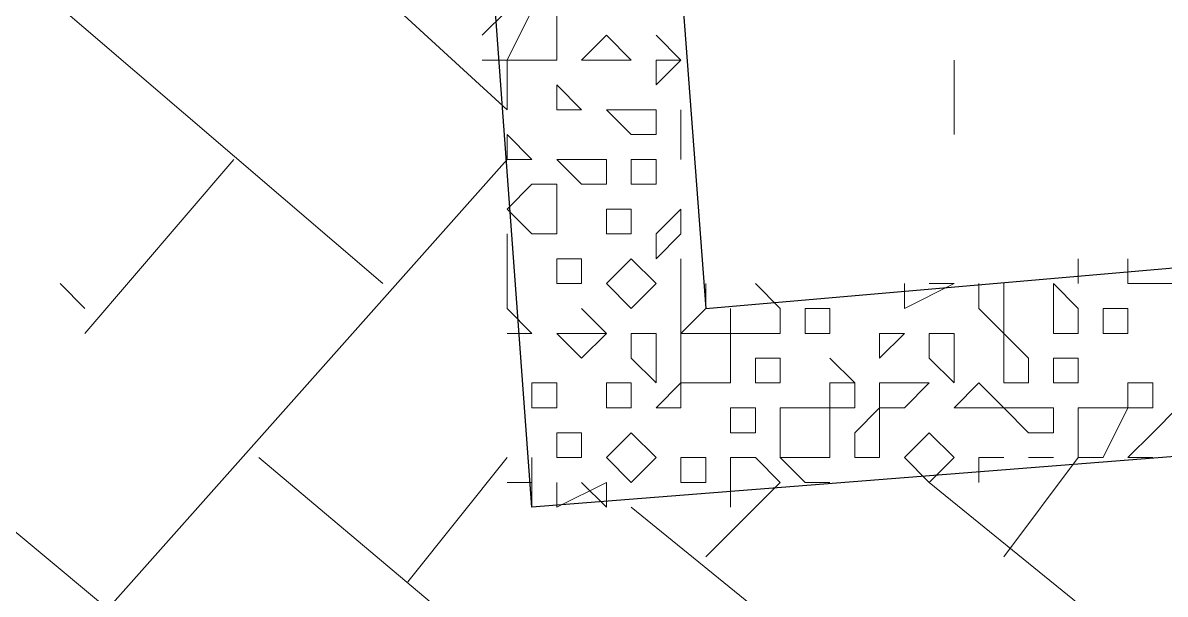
# Model space of a CAD drawing. Header units: millimetres. Extents: x 2928 to 3112, y 1220 to 1280.
# Drawn here: x 3002.1005 to 3002.2539, y 1262.3389 to 1262.4156 of the extents above; entities that cross this region are included whole.
import ezdxf

# ---------------------------------------------------------------- set-up
doc = ezdxf.new("R2010")
doc.units = ezdxf.units.MM

msp = doc.modelspace()

# ---------------------------------------------------------------- linework, layer by layer
at = {"color": 7, "linetype": 'Continuous', "lineweight": -2, "true_color": 0x000007}
for points in [[(3002.16885, 1262.35059), (3002.15219, 1262.57726), (3002.27885, 1262.58726), (3002.29552, 1262.36059)], [(3002.19219, 1262.37726), (3002.26885, 1262.38392), (3002.25552, 1262.55726), (3002.17885, 1262.55393)]]:
    msp.add_lwpolyline(points, close=True, dxfattribs=at)
at = {"color": 9, "linetype": 'Continuous', "lineweight": 5, "true_color": 0xbababa}
for points in [[(3002.12552, 1262.44059), (3002.16552, 1262.40392), (3002.16552, 1262.40392)], [(3002.10219, 1262.42059), (3002.14885, 1262.38059), (3002.14885, 1262.38059)], [(3002.16219, 1262.41392), (3002.16552, 1262.41726), (3002.16552, 1262.41726)], [(3002.16552, 1262.41059), (3002.16885, 1262.41726), (3002.16885, 1262.41726)], [(3002.17219, 1262.41726), (3002.17219, 1262.41392), (3002.17219, 1262.41392)], [(3002.17219, 1262.41059), (3002.17219, 1262.41392), (3002.17219, 1262.41392)], [(3002.17552, 1262.41059), (3002.17885, 1262.41392), (3002.17885, 1262.41392)], [(3002.17885, 1262.41392), (3002.18219, 1262.41059), (3002.18219, 1262.41059)], [(3002.18885, 1262.41059), (3002.18552, 1262.41392), (3002.18552, 1262.41392)], [(3002.16552, 1262.41059), (3002.16219, 1262.41059), (3002.16219, 1262.41059)], [(3002.16552, 1262.41059), (3002.16885, 1262.41059), (3002.16885, 1262.41059)], [(3002.16552, 1262.41059), (3002.16552, 1262.40726), (3002.16552, 1262.40726)], [(3002.16885, 1262.41059), (3002.17219, 1262.41059), (3002.17219, 1262.41059)], [(3002.17552, 1262.41059), (3002.17885, 1262.41059), (3002.17885, 1262.41059)], [(3002.17885, 1262.41059), (3002.18219, 1262.41059), (3002.18219, 1262.41059)], [(3002.18552, 1262.41059), (3002.18552, 1262.40726), (3002.18552, 1262.40726)], [(3002.18552, 1262.41059), (3002.18885, 1262.41059), (3002.18885, 1262.41059)], [(3002.18552, 1262.40726), (3002.18885, 1262.41059), (3002.18885, 1262.41059)], [(3002.16552, 1262.40392), (3002.16552, 1262.40726), (3002.16552, 1262.40726)], [(3002.17219, 1262.40726), (3002.17552, 1262.40392), (3002.17552, 1262.40392)], [(3002.17219, 1262.40392), (3002.17219, 1262.40726), (3002.17219, 1262.40726)], [(3002.17219, 1262.40392), (3002.17552, 1262.40392), (3002.17552, 1262.40392)], [(3002.17885, 1262.40392), (3002.18219, 1262.40059), (3002.18219, 1262.40059)], [(3002.17885, 1262.40392), (3002.18219, 1262.40392), (3002.18219, 1262.40392)], [(3002.18219, 1262.40392), (3002.18552, 1262.40392), (3002.18552, 1262.40392)], [(3002.18552, 1262.40059), (3002.18552, 1262.40392), (3002.18552, 1262.40392)], [(3002.18885, 1262.40059), (3002.18885, 1262.40392), (3002.18885, 1262.40392)], [(3002.16552, 1262.40059), (3002.16885, 1262.39726), (3002.16885, 1262.39726)], [(3002.16552, 1262.39726), (3002.16552, 1262.40059), (3002.16552, 1262.40059)], [(3002.18219, 1262.40059), (3002.18552, 1262.40059), (3002.18552, 1262.40059)], [(3002.18885, 1262.40059), (3002.18885, 1262.39726), (3002.18885, 1262.39726)], [(3002.18885, 1262.39726), (3002.18885, 1262.40059), (3002.18885, 1262.40059)], [(3002.10885, 1262.37392), (3002.12885, 1262.39726), (3002.12885, 1262.39726)], [(3002.11219, 1262.33726), (3002.16552, 1262.39726), (3002.16552, 1262.39726)], [(3002.16552, 1262.39726), (3002.16885, 1262.39726), (3002.16885, 1262.39726)], [(3002.17219, 1262.39726), (3002.17552, 1262.39392), (3002.17552, 1262.39392)], [(3002.17219, 1262.39726), (3002.17552, 1262.39726), (3002.17552, 1262.39726)], [(3002.17552, 1262.39726), (3002.17885, 1262.39726), (3002.17885, 1262.39726)], [(3002.17885, 1262.39392), (3002.17885, 1262.39726), (3002.17885, 1262.39726)], [(3002.18219, 1262.39392), (3002.18219, 1262.39726), (3002.18219, 1262.39726)], [(3002.18219, 1262.39726), (3002.18552, 1262.39726), (3002.18552, 1262.39726)], [(3002.18552, 1262.39392), (3002.18552, 1262.39726), (3002.18552, 1262.39726)], [(3002.16552, 1262.39059), (3002.16885, 1262.39392), (3002.16885, 1262.39392)], [(3002.16885, 1262.39392), (3002.17219, 1262.39392), (3002.17219, 1262.39392)], [(3002.17219, 1262.39392), (3002.17219, 1262.39059), (3002.17219, 1262.39059)], [(3002.17552, 1262.39392), (3002.17885, 1262.39392), (3002.17885, 1262.39392)], [(3002.18219, 1262.39392), (3002.18552, 1262.39392), (3002.18552, 1262.39392)], [(3002.16552, 1262.39059), (3002.16885, 1262.38726), (3002.16885, 1262.38726)], [(3002.17219, 1262.38726), (3002.17219, 1262.39059), (3002.17219, 1262.39059)], [(3002.17885, 1262.39059), (3002.18219, 1262.39059), (3002.18219, 1262.39059)], [(3002.17885, 1262.38726), (3002.17885, 1262.39059), (3002.17885, 1262.39059)], [(3002.18219, 1262.38726), (3002.18219, 1262.39059), (3002.18219, 1262.39059)], [(3002.18552, 1262.38726), (3002.18885, 1262.39059), (3002.18885, 1262.39059)], [(3002.18885, 1262.39059), (3002.18885, 1262.38726), (3002.18885, 1262.38726)], [(3002.16552, 1262.38726), (3002.16552, 1262.38392), (3002.16552, 1262.38392)], [(3002.16885, 1262.38726), (3002.17219, 1262.38726), (3002.17219, 1262.38726)], [(3002.17885, 1262.38726), (3002.18219, 1262.38726), (3002.18219, 1262.38726)], [(3002.18552, 1262.38726), (3002.18552, 1262.38392), (3002.18552, 1262.38392)], [(3002.18552, 1262.38392), (3002.18885, 1262.38726), (3002.18885, 1262.38726)], [(3002.16552, 1262.38059), (3002.16552, 1262.38392), (3002.16552, 1262.38392)], [(3002.16552, 1262.38059), (3002.16552, 1262.38392), (3002.16552, 1262.38392)], [(3002.17219, 1262.38392), (3002.17552, 1262.38392), (3002.17552, 1262.38392)], [(3002.17219, 1262.38059), (3002.17219, 1262.38392), (3002.17219, 1262.38392)], [(3002.17552, 1262.38059), (3002.17552, 1262.38392), (3002.17552, 1262.38392)], [(3002.17885, 1262.38059), (3002.18219, 1262.38392), (3002.18219, 1262.38392)], [(3002.18219, 1262.38392), (3002.18552, 1262.38059), (3002.18552, 1262.38059)], [(3002.18885, 1262.38059), (3002.18885, 1262.38392), (3002.18885, 1262.38392)], [(3002.24219, 1262.38059), (3002.24219, 1262.38392), (3002.24219, 1262.38392)], [(3002.24219, 1262.38059), (3002.24219, 1262.38392), (3002.24219, 1262.38392)], [(3002.24885, 1262.38059), (3002.24885, 1262.38392), (3002.24885, 1262.38392)], [(3002.10552, 1262.38059), (3002.10885, 1262.37726), (3002.10885, 1262.37726)], [(3002.16552, 1262.37726), (3002.16552, 1262.38059), (3002.16552, 1262.38059)], [(3002.17219, 1262.38059), (3002.17552, 1262.38059), (3002.17552, 1262.38059)], [(3002.17885, 1262.38059), (3002.18219, 1262.37726), (3002.18219, 1262.37726)], [(3002.18219, 1262.37726), (3002.18552, 1262.38059), (3002.18552, 1262.38059)], [(3002.18885, 1262.37726), (3002.18885, 1262.38059), (3002.18885, 1262.38059)], [(3002.19219, 1262.37726), (3002.19219, 1262.38059), (3002.19219, 1262.38059)], [(3002.20219, 1262.37726), (3002.19885, 1262.38059), (3002.19885, 1262.38059)], [(3002.21885, 1262.38059), (3002.21885, 1262.37726), (3002.21885, 1262.37726)], [(3002.21885, 1262.37726), (3002.22552, 1262.38059), (3002.22552, 1262.38059)], [(3002.22552, 1262.38059), (3002.22219, 1262.38059), (3002.22219, 1262.38059)], [(3002.22885, 1262.37726), (3002.22885, 1262.38059), (3002.22885, 1262.38059)], [(3002.23219, 1262.37726), (3002.23219, 1262.38059), (3002.23219, 1262.38059)], [(3002.23885, 1262.38059), (3002.24219, 1262.37726), (3002.24219, 1262.37726)], [(3002.23885, 1262.37726), (3002.23885, 1262.38059), (3002.23885, 1262.38059)], [(3002.24885, 1262.38059), (3002.25219, 1262.38059), (3002.25219, 1262.38059)], [(3002.25219, 1262.38059), (3002.25552, 1262.38059), (3002.25552, 1262.38059)], [(3002.16552, 1262.37726), (3002.16885, 1262.37392), (3002.16885, 1262.37392)], [(3002.17885, 1262.37392), (3002.17552, 1262.37726), (3002.17552, 1262.37726)], [(3002.18885, 1262.37726), (3002.18885, 1262.37392), (3002.18885, 1262.37392)], [(3002.18885, 1262.37392), (3002.19219, 1262.37726), (3002.19219, 1262.37726)], [(3002.19552, 1262.37392), (3002.19552, 1262.37726), (3002.19552, 1262.37726)], [(3002.20219, 1262.37392), (3002.20219, 1262.37726), (3002.20219, 1262.37726)], [(3002.20552, 1262.37392), (3002.20552, 1262.37726), (3002.20552, 1262.37726)], [(3002.20552, 1262.37726), (3002.20885, 1262.37726), (3002.20885, 1262.37726)], [(3002.20885, 1262.37726), (3002.20885, 1262.37392), (3002.20885, 1262.37392)], [(3002.22885, 1262.37726), (3002.23219, 1262.37392), (3002.23219, 1262.37392)], [(3002.23219, 1262.37392), (3002.23219, 1262.37726), (3002.23219, 1262.37726)], [(3002.23885, 1262.37726), (3002.23885, 1262.37392), (3002.23885, 1262.37392)], [(3002.24219, 1262.37392), (3002.24219, 1262.37726), (3002.24219, 1262.37726)], [(3002.24552, 1262.37392), (3002.24552, 1262.37726), (3002.24552, 1262.37726)], [(3002.24552, 1262.37726), (3002.24885, 1262.37726), (3002.24885, 1262.37726)], [(3002.24885, 1262.37392), (3002.24885, 1262.37726), (3002.24885, 1262.37726)], [(3002.16552, 1262.37392), (3002.16885, 1262.37392), (3002.16885, 1262.37392)], [(3002.17219, 1262.37392), (3002.17552, 1262.37059), (3002.17552, 1262.37059)], [(3002.17219, 1262.37392), (3002.17885, 1262.37392), (3002.17885, 1262.37392)], [(3002.17552, 1262.37059), (3002.17885, 1262.37392), (3002.17885, 1262.37392)], [(3002.18219, 1262.37059), (3002.18219, 1262.37392), (3002.18219, 1262.37392)], [(3002.18219, 1262.37392), (3002.18552, 1262.37392), (3002.18552, 1262.37392)], [(3002.18552, 1262.37059), (3002.18552, 1262.37392), (3002.18552, 1262.37392)], [(3002.18885, 1262.36726), (3002.18885, 1262.37392), (3002.18885, 1262.37392)], [(3002.18885, 1262.37392), (3002.19552, 1262.37392), (3002.19552, 1262.37392)], [(3002.19552, 1262.37392), (3002.19885, 1262.37392), (3002.19885, 1262.37392)], [(3002.19552, 1262.37392), (3002.19552, 1262.37059), (3002.19552, 1262.37059)], [(3002.19885, 1262.37392), (3002.20219, 1262.37392), (3002.20219, 1262.37392)], [(3002.20552, 1262.37392), (3002.20885, 1262.37392), (3002.20885, 1262.37392)], [(3002.21552, 1262.37392), (3002.21885, 1262.37392), (3002.21885, 1262.37392)], [(3002.21552, 1262.37392), (3002.21552, 1262.37059), (3002.21552, 1262.37059)], [(3002.21552, 1262.37059), (3002.21885, 1262.37392), (3002.21885, 1262.37392)], [(3002.22219, 1262.37059), (3002.22219, 1262.37392), (3002.22219, 1262.37392)], [(3002.22219, 1262.37392), (3002.22552, 1262.37392), (3002.22552, 1262.37392)], [(3002.22552, 1262.37059), (3002.22552, 1262.37392), (3002.22552, 1262.37392)], [(3002.23219, 1262.37392), (3002.23552, 1262.37059), (3002.23552, 1262.37059)], [(3002.23219, 1262.36726), (3002.23219, 1262.37392), (3002.23219, 1262.37392)], [(3002.23885, 1262.37392), (3002.24219, 1262.37392), (3002.24219, 1262.37392)], [(3002.24552, 1262.37392), (3002.24885, 1262.37392), (3002.24885, 1262.37392)], [(3002.18219, 1262.37059), (3002.18552, 1262.36726), (3002.18552, 1262.36726)], [(3002.18552, 1262.36726), (3002.18552, 1262.37059), (3002.18552, 1262.37059)], [(3002.19552, 1262.36726), (3002.19552, 1262.37059), (3002.19552, 1262.37059)], [(3002.19885, 1262.36726), (3002.19885, 1262.37059), (3002.19885, 1262.37059)], [(3002.19885, 1262.37059), (3002.20219, 1262.37059), (3002.20219, 1262.37059)], [(3002.20219, 1262.37059), (3002.20219, 1262.36726), (3002.20219, 1262.36726)], [(3002.21219, 1262.36726), (3002.20885, 1262.37059), (3002.20885, 1262.37059)], [(3002.22219, 1262.37059), (3002.22552, 1262.36726), (3002.22552, 1262.36726)], [(3002.22552, 1262.36726), (3002.22552, 1262.37059), (3002.22552, 1262.37059)], [(3002.23552, 1262.36726), (3002.23552, 1262.37059), (3002.23552, 1262.37059)], [(3002.23885, 1262.36726), (3002.23885, 1262.37059), (3002.23885, 1262.37059)], [(3002.23885, 1262.37059), (3002.24219, 1262.37059), (3002.24219, 1262.37059)], [(3002.24219, 1262.37059), (3002.24219, 1262.36726), (3002.24219, 1262.36726)], [(3002.16885, 1262.36726), (3002.16885, 1262.36392), (3002.16885, 1262.36392)], [(3002.16885, 1262.36726), (3002.17219, 1262.36726), (3002.17219, 1262.36726)], [(3002.17219, 1262.36392), (3002.17219, 1262.36726), (3002.17219, 1262.36726)], [(3002.17885, 1262.36726), (3002.18219, 1262.36726), (3002.18219, 1262.36726)], [(3002.17885, 1262.36392), (3002.17885, 1262.36726), (3002.17885, 1262.36726)], [(3002.18219, 1262.36392), (3002.18219, 1262.36726), (3002.18219, 1262.36726)], [(3002.18552, 1262.36392), (3002.18885, 1262.36726), (3002.18885, 1262.36726)], [(3002.18885, 1262.36726), (3002.19219, 1262.36726), (3002.19219, 1262.36726)], [(3002.18885, 1262.36726), (3002.18885, 1262.36392), (3002.18885, 1262.36392)], [(3002.19219, 1262.36726), (3002.19552, 1262.36726), (3002.19552, 1262.36726)], [(3002.19885, 1262.36726), (3002.20219, 1262.36726), (3002.20219, 1262.36726)], [(3002.20885, 1262.36726), (3002.20885, 1262.36392), (3002.20885, 1262.36392)], [(3002.20885, 1262.36726), (3002.21219, 1262.36726), (3002.21219, 1262.36726)], [(3002.21219, 1262.36392), (3002.21219, 1262.36726), (3002.21219, 1262.36726)], [(3002.21552, 1262.36392), (3002.21552, 1262.36726), (3002.21552, 1262.36726)], [(3002.21552, 1262.36726), (3002.21885, 1262.36726), (3002.21885, 1262.36726)], [(3002.21885, 1262.36726), (3002.22219, 1262.36726), (3002.22219, 1262.36726)], [(3002.21885, 1262.36392), (3002.22219, 1262.36726), (3002.22219, 1262.36726)], [(3002.22552, 1262.36392), (3002.22885, 1262.36726), (3002.22885, 1262.36726)], [(3002.22885, 1262.36726), (3002.23219, 1262.36392), (3002.23219, 1262.36392)], [(3002.23219, 1262.36726), (3002.23552, 1262.36726), (3002.23552, 1262.36726)], [(3002.23885, 1262.36726), (3002.24219, 1262.36726), (3002.24219, 1262.36726)], [(3002.24885, 1262.36726), (3002.25219, 1262.36726), (3002.25219, 1262.36726)], [(3002.24885, 1262.36726), (3002.24885, 1262.36392), (3002.24885, 1262.36392)], [(3002.25219, 1262.36392), (3002.25219, 1262.36726), (3002.25219, 1262.36726)], [(3002.16885, 1262.36392), (3002.17219, 1262.36392), (3002.17219, 1262.36392)], [(3002.17885, 1262.36392), (3002.18219, 1262.36392), (3002.18219, 1262.36392)], [(3002.18552, 1262.36392), (3002.18885, 1262.36392), (3002.18885, 1262.36392)], [(3002.19552, 1262.36392), (3002.19885, 1262.36392), (3002.19885, 1262.36392)], [(3002.19552, 1262.36392), (3002.19552, 1262.36059), (3002.19552, 1262.36059)], [(3002.19885, 1262.36059), (3002.19885, 1262.36392), (3002.19885, 1262.36392)], [(3002.20219, 1262.36059), (3002.20219, 1262.36392), (3002.20219, 1262.36392)], [(3002.20219, 1262.36392), (3002.20552, 1262.36392), (3002.20552, 1262.36392)], [(3002.20552, 1262.36392), (3002.20885, 1262.36392), (3002.20885, 1262.36392)], [(3002.20885, 1262.35726), (3002.20885, 1262.36392), (3002.20885, 1262.36392)], [(3002.20885, 1262.36392), (3002.21219, 1262.36392), (3002.21219, 1262.36392)], [(3002.21219, 1262.36059), (3002.21552, 1262.36392), (3002.21552, 1262.36392)], [(3002.21552, 1262.36392), (3002.21885, 1262.36392), (3002.21885, 1262.36392)], [(3002.21552, 1262.36392), (3002.21552, 1262.36059), (3002.21552, 1262.36059)], [(3002.22552, 1262.36392), (3002.22885, 1262.36392), (3002.22885, 1262.36392)], [(3002.22885, 1262.36392), (3002.23219, 1262.36392), (3002.23219, 1262.36392)], [(3002.23219, 1262.36392), (3002.23552, 1262.36059), (3002.23552, 1262.36059)], [(3002.23219, 1262.36392), (3002.23552, 1262.36392), (3002.23552, 1262.36392)], [(3002.23552, 1262.36392), (3002.23885, 1262.36392), (3002.23885, 1262.36392)], [(3002.23885, 1262.36059), (3002.23885, 1262.36392), (3002.23885, 1262.36392)], [(3002.24219, 1262.36059), (3002.24219, 1262.36392), (3002.24219, 1262.36392)], [(3002.24219, 1262.36392), (3002.24552, 1262.36392), (3002.24552, 1262.36392)], [(3002.24552, 1262.36392), (3002.24885, 1262.36392), (3002.24885, 1262.36392)], [(3002.24552, 1262.35726), (3002.24885, 1262.36392), (3002.24885, 1262.36392)], [(3002.24885, 1262.36392), (3002.25219, 1262.36392), (3002.25219, 1262.36392)], [(3002.25219, 1262.36059), (3002.25552, 1262.36392), (3002.25552, 1262.36392)], [(3002.17219, 1262.36059), (3002.17552, 1262.36059), (3002.17552, 1262.36059)], [(3002.17219, 1262.35726), (3002.17219, 1262.36059), (3002.17219, 1262.36059)], [(3002.17552, 1262.35726), (3002.17552, 1262.36059), (3002.17552, 1262.36059)], [(3002.17885, 1262.35726), (3002.18219, 1262.36059), (3002.18219, 1262.36059)], [(3002.18219, 1262.36059), (3002.18552, 1262.35726), (3002.18552, 1262.35726)], [(3002.19552, 1262.36059), (3002.19885, 1262.36059), (3002.19885, 1262.36059)], [(3002.20219, 1262.36059), (3002.20219, 1262.35726), (3002.20219, 1262.35726)], [(3002.21219, 1262.35726), (3002.21219, 1262.36059), (3002.21219, 1262.36059)], [(3002.21552, 1262.35726), (3002.21552, 1262.36059), (3002.21552, 1262.36059)], [(3002.21885, 1262.35726), (3002.22219, 1262.36059), (3002.22219, 1262.36059)], [(3002.22219, 1262.36059), (3002.22552, 1262.35726), (3002.22552, 1262.35726)], [(3002.23552, 1262.36059), (3002.23885, 1262.36059), (3002.23885, 1262.36059)], [(3002.24219, 1262.36059), (3002.24219, 1262.35726), (3002.24219, 1262.35726)], [(3002.24885, 1262.35726), (3002.25219, 1262.36059), (3002.25219, 1262.36059)], [(3002.13219, 1262.35726), (3002.19552, 1262.30392), (3002.19552, 1262.30392)], [(3002.15219, 1262.34059), (3002.16552, 1262.35726), (3002.16552, 1262.35726)], [(3002.16885, 1262.35392), (3002.16885, 1262.35726), (3002.16885, 1262.35726)], [(3002.17219, 1262.35726), (3002.17552, 1262.35726), (3002.17552, 1262.35726)], [(3002.17885, 1262.35726), (3002.18219, 1262.35392), (3002.18219, 1262.35392)], [(3002.18219, 1262.35392), (3002.18552, 1262.35726), (3002.18552, 1262.35726)], [(3002.18885, 1262.35726), (3002.19219, 1262.35726), (3002.19219, 1262.35726)], [(3002.18885, 1262.35392), (3002.18885, 1262.35726), (3002.18885, 1262.35726)], [(3002.19219, 1262.35392), (3002.19219, 1262.35726), (3002.19219, 1262.35726)], [(3002.19552, 1262.35392), (3002.19552, 1262.35726), (3002.19552, 1262.35726)], [(3002.19552, 1262.35726), (3002.19885, 1262.35726), (3002.19885, 1262.35726)], [(3002.19885, 1262.35726), (3002.20219, 1262.35392), (3002.20219, 1262.35392)], [(3002.20219, 1262.35392), (3002.19885, 1262.35726), (3002.19885, 1262.35726)], [(3002.20552, 1262.35392), (3002.20219, 1262.35726), (3002.20219, 1262.35726)], [(3002.20219, 1262.35726), (3002.20885, 1262.35726), (3002.20885, 1262.35726)], [(3002.21219, 1262.35726), (3002.21552, 1262.35726), (3002.21552, 1262.35726)], [(3002.21885, 1262.35726), (3002.22219, 1262.35392), (3002.22219, 1262.35392)], [(3002.22219, 1262.35392), (3002.22552, 1262.35726), (3002.22552, 1262.35726)], [(3002.22885, 1262.35392), (3002.22885, 1262.35726), (3002.22885, 1262.35726)], [(3002.22885, 1262.35726), (3002.23219, 1262.35726), (3002.23219, 1262.35726)], [(3002.23219, 1262.34392), (3002.24219, 1262.35726), (3002.24219, 1262.35726)], [(3002.23885, 1262.35726), (3002.23552, 1262.35726), (3002.23552, 1262.35726)], [(3002.24219, 1262.35726), (3002.24552, 1262.35726), (3002.24552, 1262.35726)], [(3002.24885, 1262.35726), (3002.25219, 1262.35726), (3002.25219, 1262.35726)], [(3002.16552, 1262.35392), (3002.16885, 1262.35392), (3002.16885, 1262.35392)], [(3002.16885, 1262.35059), (3002.16885, 1262.35392), (3002.16885, 1262.35392)], [(3002.17219, 1262.35059), (3002.17219, 1262.35392), (3002.17219, 1262.35392)], [(3002.17219, 1262.35059), (3002.17885, 1262.35392), (3002.17885, 1262.35392)], [(3002.17885, 1262.35059), (3002.17552, 1262.35392), (3002.17552, 1262.35392)], [(3002.17885, 1262.35392), (3002.17885, 1262.35059), (3002.17885, 1262.35059)], [(3002.18885, 1262.35392), (3002.19219, 1262.35392), (3002.19219, 1262.35392)], [(3002.19219, 1262.34392), (3002.20219, 1262.35392), (3002.20219, 1262.35392)], [(3002.19552, 1262.35392), (3002.19552, 1262.35059), (3002.19552, 1262.35059)], [(3002.20552, 1262.35392), (3002.20885, 1262.35392), (3002.20885, 1262.35392)], [(3002.22219, 1262.35392), (3002.27552, 1262.31059), (3002.27552, 1262.31059)], [(3002.09552, 1262.35059), (3002.15552, 1262.30059), (3002.15552, 1262.30059)], [(3002.18219, 1262.35059), (3002.23552, 1262.30726), (3002.23552, 1262.30726)]]:
    msp.add_lwpolyline(points, dxfattribs=at)
for points in [[(3002.16219, 1262.41392), (3002.16219, 1262.41392)], [(3002.17885, 1262.41392), (3002.17885, 1262.41392)], [(3002.17885, 1262.41059), (3002.17885, 1262.41059)], [(3002.18552, 1262.41059), (3002.18552, 1262.41059)], [(3002.17219, 1262.40726), (3002.17219, 1262.40726)], [(3002.16552, 1262.40392), (3002.16552, 1262.40392)], [(3002.17219, 1262.40392), (3002.17219, 1262.40392)], [(3002.17552, 1262.40392), (3002.17552, 1262.40392)], [(3002.17885, 1262.40392), (3002.17885, 1262.40392)], [(3002.18885, 1262.40392), (3002.18885, 1262.40392)], [(3002.16552, 1262.40059), (3002.16552, 1262.40059)], [(3002.16552, 1262.39726), (3002.16552, 1262.39726)], [(3002.16885, 1262.39726), (3002.16885, 1262.39726)], [(3002.17219, 1262.39726), (3002.17219, 1262.39726)], [(3002.18552, 1262.39726), (3002.18552, 1262.39726)], [(3002.18552, 1262.39392), (3002.18552, 1262.39392)], [(3002.17885, 1262.39059), (3002.17885, 1262.39059)], [(3002.17885, 1262.38726), (3002.17885, 1262.38726)], [(3002.18552, 1262.38726), (3002.18552, 1262.38726)], [(3002.18885, 1262.38726), (3002.18885, 1262.38726)], [(3002.17219, 1262.38392), (3002.17219, 1262.38392)], [(3002.17219, 1262.38059), (3002.17219, 1262.38059)], [(3002.17885, 1262.38059), (3002.17885, 1262.38059)], [(3002.18552, 1262.38059), (3002.18552, 1262.38059)], [(3002.18885, 1262.38059), (3002.18885, 1262.38059)], [(3002.23219, 1262.38059), (3002.23219, 1262.38059)], [(3002.23885, 1262.38059), (3002.23885, 1262.38059)], [(3002.24885, 1262.37726), (3002.24885, 1262.37726)], [(3002.16552, 1262.37392), (3002.16552, 1262.37392)], [(3002.16885, 1262.37392), (3002.16885, 1262.37392)], [(3002.17219, 1262.37392), (3002.17219, 1262.37392)], [(3002.17885, 1262.37392), (3002.17885, 1262.37392)], [(3002.18552, 1262.37392), (3002.18552, 1262.37392)], [(3002.20885, 1262.37392), (3002.20885, 1262.37392)], [(3002.20885, 1262.37392), (3002.20885, 1262.37392)], [(3002.21552, 1262.37392), (3002.21552, 1262.37392)], [(3002.21552, 1262.37392), (3002.21552, 1262.37392)], [(3002.21885, 1262.37392), (3002.21885, 1262.37392)], [(3002.22552, 1262.37392), (3002.22552, 1262.37392)], [(3002.23219, 1262.37392), (3002.23219, 1262.37392)], [(3002.24885, 1262.37392), (3002.24885, 1262.37392)], [(3002.16885, 1262.36726), (3002.16885, 1262.36726)], [(3002.17219, 1262.36726), (3002.17219, 1262.36726)], [(3002.17885, 1262.36726), (3002.17885, 1262.36726)], [(3002.20219, 1262.36726), (3002.20219, 1262.36726)], [(3002.20219, 1262.36726), (3002.20219, 1262.36726)], [(3002.20885, 1262.36726), (3002.20885, 1262.36726)], [(3002.23219, 1262.36726), (3002.23219, 1262.36726)], [(3002.24219, 1262.36726), (3002.24219, 1262.36726)], [(3002.24219, 1262.36726), (3002.24219, 1262.36726)], [(3002.24885, 1262.36726), (3002.24885, 1262.36726)], [(3002.24885, 1262.36726), (3002.24885, 1262.36726)], [(3002.17885, 1262.36392), (3002.17885, 1262.36392)], [(3002.18552, 1262.36392), (3002.18552, 1262.36392)], [(3002.18552, 1262.36392), (3002.18552, 1262.36392)], [(3002.18885, 1262.36392), (3002.18885, 1262.36392)], [(3002.19552, 1262.36392), (3002.19552, 1262.36392)], [(3002.19552, 1262.36392), (3002.19552, 1262.36392)], [(3002.21885, 1262.36392), (3002.21885, 1262.36392)], [(3002.22552, 1262.36392), (3002.22552, 1262.36392)], [(3002.22552, 1262.36392), (3002.22552, 1262.36392)], [(3002.23885, 1262.36392), (3002.23885, 1262.36392)], [(3002.17219, 1262.36059), (3002.17219, 1262.36059)], [(3002.17219, 1262.35726), (3002.17219, 1262.35726)], [(3002.17885, 1262.35726), (3002.17885, 1262.35726)], [(3002.18552, 1262.35726), (3002.18552, 1262.35726)], [(3002.18885, 1262.35726), (3002.18885, 1262.35726)], [(3002.21219, 1262.35726), (3002.21219, 1262.35726)], [(3002.21885, 1262.35726), (3002.21885, 1262.35726)], [(3002.22552, 1262.35726), (3002.22552, 1262.35726)], [(3002.23219, 1262.35726), (3002.23219, 1262.35726)], [(3002.23219, 1262.35726), (3002.23219, 1262.35726)], [(3002.23885, 1262.35726), (3002.23885, 1262.35726)], [(3002.23885, 1262.35726), (3002.23885, 1262.35726)], [(3002.18885, 1262.35392), (3002.18885, 1262.35392)], [(3002.20885, 1262.35392), (3002.20885, 1262.35392)], [(3002.16885, 1262.35059), (3002.16885, 1262.35059)]]:
    msp.add_lwpolyline(points, close=True, dxfattribs=at)
at = {"color": 252, "linetype": 'Continuous', "lineweight": 5, "true_color": 0x989898}
msp.add_lwpolyline([(3002.22552, 1262.41059), (3002.22552, 1262.40059), (3002.22552, 1262.40059)], dxfattribs=at)

doc.saveas('drawing.dxf')
